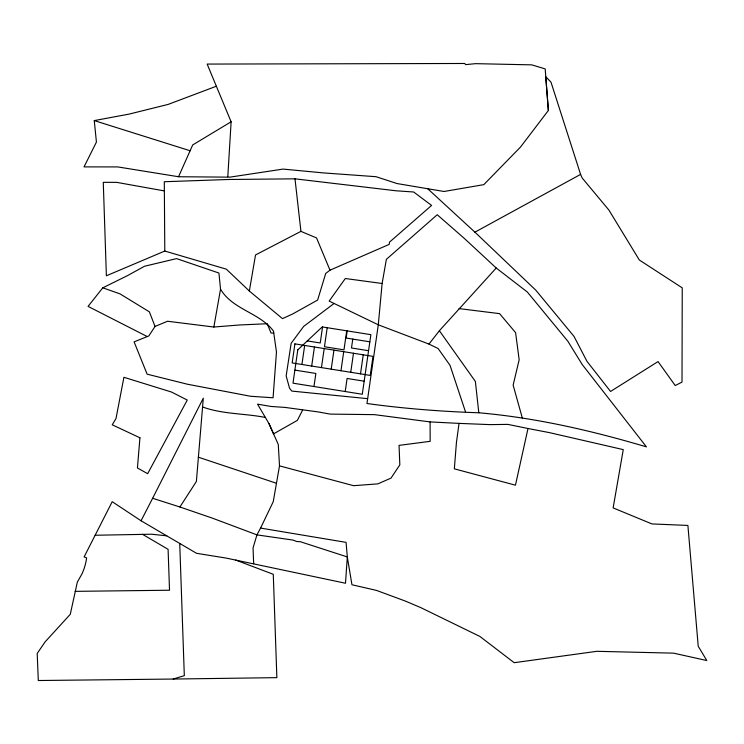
<?xml version="1.0" encoding="UTF-8"?>
<svg xmlns="http://www.w3.org/2000/svg" width="744" height="744" viewBox="0 0 744 744"><rect width="100%" height="100%" fill="white"/><g stroke="black" fill="none" stroke-linecap="round" stroke-linejoin="round"><path stroke-width="1.12" d="M227.813 176.672L231.114 121.793L207.157 64.077L464.768 63.482L465.558 64.626L475.649 63.659L531.746 64.858L545.185 68.913L548.375 110.475L520.484 147.08L483.823 184.642L444.01 191.487L396.998 183.545L376.064 176.7L323.194 172.887L283.073 169.083L229.915 177.146L178.532 176.737L117.747 166.916L84.035 166.888L96.422 142.095L94.265 120.593L129.084 114.111L168.153 104.402L216.299 86.248M152.641 498.275L203.298 398.17L196.379 481.48L179.909 506.99L152.641 498.275L141.053 520.772L196.555 553.304L226.399 558.13L345.495 583.25L347.308 556.94L346.072 542.367L260.577 528.082L256.94 534.871L253.044 547.956L253.676 563.794M382.118 283.492L378.287 324.803L366.959 403.518C404.141 408.614 441.359 411.544 478.801 412.771C535.801 417.747 591.647 430.637 646.434 446.874L582.189 364.495L567.849 341.217L527.356 292.048L496.22 268.007L464.386 238.471L437.24 214.737L386.387 259.312L382.118 283.492L345.309 278.516L329.173 301.097L378.287 324.803L428.963 344.081L438.095 348.508L450.036 365.341L465.456 411.72M527.998 428.507L507.845 424.387L490.054 424.619L459.039 423.383L456.444 442.42L454.342 468.832L515.452 485.181L527.998 428.507L549.388 432.617L623.258 449.618L613.14 507.91L651.93 523.925L687.893 525.441L698.225 646.257L706.8 660.542L673.571 653.148L596.846 651.307L514.197 662.699L479.889 636.446L420.909 607.681L405.434 601.106L376.529 590.42L351.949 584.756L347.308 556.94L300.362 541.725L296.754 541.511L293.136 540.098L256.94 534.871L212.096 518.038L179.909 506.99M301.924 364.486L304.668 345.439M311.69 366.048L314.433 347.002M313.977 386.527L315.856 373.46L294.884 370.103M322.552 326.951L320.246 342.984L307.309 340.919M321.454 367.61L324.198 348.564M327.202 327.695L324.458 346.741L343.979 349.866L346.723 330.82M331.21 369.173L333.954 350.126M340.975 370.735L343.719 351.689M347.197 330.894L346.165 338.036L369.842 341.822M345.216 391.521L347.095 378.454L364.179 381.188M352.768 339.097L351.484 347.978L368.559 350.712M350.74 372.298L353.484 353.251M360.505 373.851L363.249 354.814M220.531 289.183C232.649 309.69 259.712 312.647 273.494 331.08L276.47 351.977L273.067 397.78L250.421 396.245L187.46 384.229L147.126 374.176L134.097 341.877L148.856 335.916L155.031 326.439L167.54 321.25L213.853 327.025L220.531 289.183L218.941 273.039L176.57 258.614L144.513 266.25L127.391 275.689L102.774 287.816L88.062 306.389L147.247 336.558M249.352 291.025L255.527 254.95L300.929 231.365L316.544 237.941L329.992 270.174L325.723 273.448L317.623 300.065L292.606 314.005L282.478 318.637L249.352 291.025L226.306 269.151L164.796 251.044L106.383 275.782L103.276 182.345L116.669 182.354L164.368 190.91M459.039 423.383L430.097 421.913L374.446 414.641L330.197 414.11L318.125 411.916L285.082 407.424L270.788 406.438L257.526 404.132L268.956 423.569L278.275 444.438L279.512 465.874L273.234 501.716L260.577 528.082M179.732 543.446L184.317 675.664L173.157 679.049L38.307 680.518L37.2 653.483L45.003 641.998L70.28 614.293L77.348 582.05L81.961 573.94A59.26 57.418 23.5 0 0 86.434 559.163L86.592 557.888L84.119 556.893L112.214 501.698L141.053 520.772M178.532 176.737L192.705 144.931L231.114 121.793M302.613 410.074L297.368 420.36L273.56 433.864L268.956 423.569M428.963 344.081L439.379 330.727L496.22 268.007M334.084 303.468L303.664 326.411L291.164 343.282L286.152 375.915L289.556 388.256L291.815 391.084L367.648 398.663M548.375 110.475L545.761 76.688L551.006 82.203L580.59 174.394L474.914 232.165L427.707 188.725M329.992 270.174L389.214 244.385L389.493 242.163L431.585 205.428L413.683 191.999L396.068 190.79L294.996 178.83L228.362 179.49L164.303 181.731L164.796 251.044M213.853 327.025L239.429 324.988L267.263 323.733L271.021 333.024L273.764 332.977M95.148 535.243L151.748 534.22L166.749 535.829M173.157 679.049L276.861 677.644L273.281 574.294L235.82 560.092M75.098 591.35L169.52 590.234L168.097 549.323L142.523 534.322M459.029 308.593L499.587 313.643L515.592 332.633L519.163 359.808L513.137 385.132L522.409 418.323M265.366 417.449C244.599 413.339 222.605 414.315 202.554 406.959M279.512 465.874L353.605 485.693L377.906 483.86L391.019 478.104L399.826 464.87L399.044 445.377L430.162 441.332L430.097 421.913M94.265 120.593L190.157 150.762M198.285 457.169L276.47 483.265M102.774 287.816L119.979 293.852L149.386 311.857L155.031 326.439M474.914 232.165L535.801 290.179L574.033 336.428L586.979 361.352L610.554 391.456L658.049 361.575L675.217 385.541L682.006 382.128L682.239 287.872L639.347 260.019L608.862 210.013L582.161 177.974L580.59 174.394M439.379 330.727L475.388 381.467L478.801 412.771M294.996 178.83L300.929 231.365M139.937 437.798L137.426 467.967L147.656 473.696L187.256 400.058L171.52 392.042L123.913 377.292L116.008 418.491L112.251 424.815L139.937 437.798M294.903 343.877L292.159 362.923L370.261 375.413L373.004 356.376L294.903 343.877M297.795 349.829L292.997 383.169L362.291 394.255L370.875 334.679L322.254 326.904L297.795 349.829"/></g></svg>
